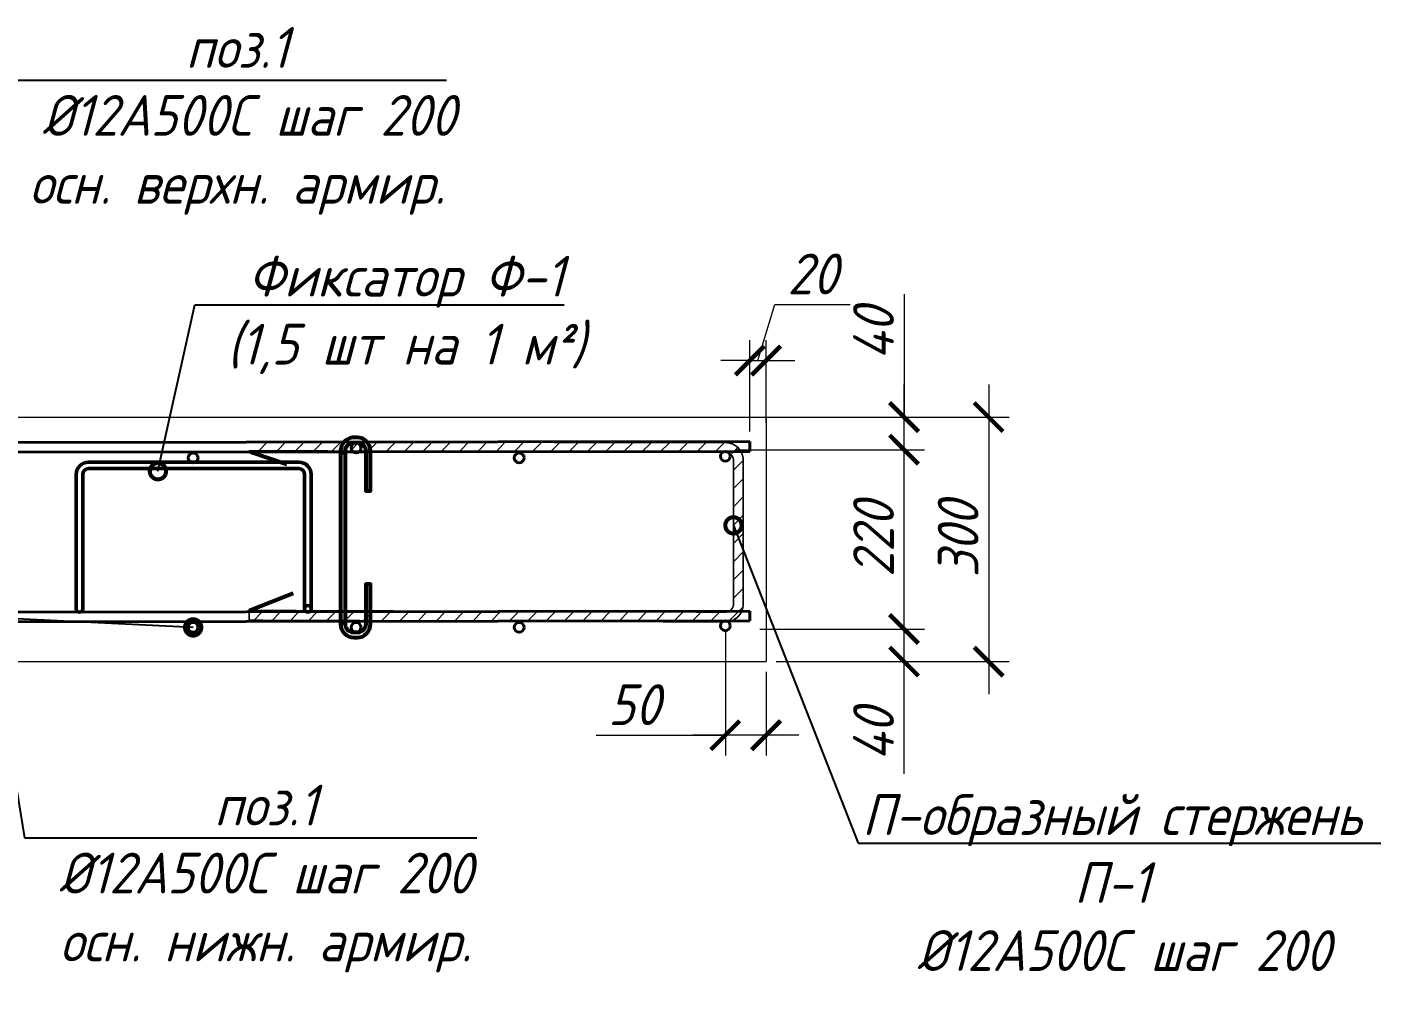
# Model space of a CAD drawing. Header units: millimetres. Extents: x 504091 to 2165846, y 135022 to 442887.
# Drawn here: x 1452687 to 1454348, y 244321 to 245495 of the extents above; entities that cross this region are included whole.
import ezdxf
from ezdxf import colors
from ezdxf.entities.mleader import LeaderData, LeaderLine
from ezdxf.math import Vec2, Vec3

# ---------------------------------------------------------------- set-up
doc = ezdxf.new("R2010")
doc.units = ezdxf.units.MM
doc.layers.get('Defpoints').update_dxf_attribs({"color": 255})
for name, color, linetype, lineweight in [('Арматура 12', 26, 'Continuous', 50), ('К_Арматура 8', 134, 'Continuous', 50), ('КР_Арматура 12', 174, 'Continuous', 40), ('Монолит тонкий', 204, 'Continuous', 9), ('ОПАЛУБКА', 32, 'Continuous', 30), ('Размер', 7, 'Continuous', 13), ('Размеры КР', 164, 'Continuous', 9)]:
    doc.layers.add(name, color=color, linetype=linetype, lineweight=lineweight)
doc.layers.add('Контур', color=7, linetype='Continuous')
doc.styles.add('GOST 2.304_new', font='isocpeur.ttf', dxfattribs={"width": 0.9, "oblique": 15})
doc.dimstyles.new('SPDS 1_20', dxfattribs={"dimscale": 20, "dimtxt": 2.5, "dimasz": 1.77, "dimexe": 1.25, "dimexo": 0.625, "dimtad": 1, "dimdec": 0, "dimrnd": 0.001, "dimtxsty": 'GOST 2.304_new', "dimblk": 'ARCHTICK', "dimcen": 2.5, "dimdle": 2, "dimclrt": 256, "dimadec": 0, "dimazin": 2, "dimtfac": 0.75, "dimtdec": 0, "dimtmove": 1, "dimatfit": 3, "dimfxl": 0, "dimtolj": 1, "dimlwd": 9, "dimlwe": 9, "dimarcsym": 0})
pattern_1 = [(45, (405185.052, 37022.502), (-11.22532015, 11.22532015), [])]

# ---------------------------------------------------------------- blocks, each defined once
blk = doc.blocks.new('_DotSmall')
at = {"color": 0, "linetype": 'ByBlock', "lineweight": 35, "const_width": 0.5}
blk.add_lwpolyline([(-0.0625, 0, 1), (0.0625, 0, 1)], format="xyb", close=True, dxfattribs=at)
blk = doc.blocks.new('_ArchTick')
at = {"color": 0, "linetype": 'ByBlock', "const_width": 0.15}
blk.add_lwpolyline([(-0.5, -0.5), (0.5, 0.5)], dxfattribs=at)
blk = doc.blocks.new('*D4109')
at = {"layer": 'Defpoints', "color": 0, "lineweight": 20, "transparency": 16777216}
for p in [(1453543.7, 244768.5), (1453593.7, 244716.5), (1453543.7, 244626.2)]:
    blk.add_point(p, dxfattribs=at)
at = {"layer": 'Контур', "color": 0, "lineweight": 9, "transparency": 16777216}
for p, q in [((1453543.7, 244756), (1453543.7, 244601.2)), ((1453593.7, 244704), (1453593.7, 244601.2)), ((1453385.4, 244626.2), (1453543.7, 244626.2)), ((1453633.7, 244626.2), (1453503.7, 244626.2))]:
    blk.add_line(p, q, dxfattribs=at)
at = {"layer": 'Контур', "color": 0, "lineweight": 9, "transparency": 16777216, "xscale": 35.4, "yscale": 35.4, "zscale": 35.4, "rotation": 180}
blk.add_blockref('_ArchTick', (1453543.7, 244626.2), dxfattribs=at)
at = {"layer": 'Контур', "color": 0, "lineweight": 9, "transparency": 16777216, "xscale": 35.4, "yscale": 35.4, "zscale": 35.4}
blk.add_blockref('_ArchTick', (1453593.7, 244626.2), dxfattribs=at)
at = {"layer": 'Контур', "lineweight": 20, "transparency": 16777216, "insert": (1453431.6, 244663.7), "char_height": 50, "attachment_point": 5, "style": 'GOST 2.304_new'}
blk.add_mtext('\\A1;50', dxfattribs=at)
blk = doc.blocks.new('*D4110')
at = {"layer": 'Defpoints', "color": 0, "lineweight": 20, "transparency": 16777216}
for p in [(1453573.7, 244756.5), (1453763, 244756.5), (1453593.7, 244716.5)]:
    blk.add_point(p, dxfattribs=at)
at = {"layer": 'Размеры КР', "color": 0, "lineweight": 9, "transparency": 16777216}
for p, q in [((1453763, 244676.5), (1453763, 244796.5)), ((1453586.2, 244756.5), (1453788, 244756.5)), ((1453606.2, 244716.5), (1453788, 244716.5)), ((1453763, 244578.7), (1453763, 244716.5))]:
    blk.add_line(p, q, dxfattribs=at)
at = {"layer": 'Размеры КР', "color": 0, "lineweight": 9, "transparency": 16777216, "xscale": 35.4, "yscale": 35.4, "zscale": 35.4}
for p, rotation in [((1453763, 244756.5), 90), ((1453763, 244716.5), 270)]:
    blk.add_blockref('_ArchTick', p, dxfattribs=dict(at, rotation=rotation))
at = {"layer": 'Размеры КР', "lineweight": 20, "transparency": 16777216, "insert": (1453725.5, 244627.1), "char_height": 50, "attachment_point": 5, "rotation": 90, "style": 'GOST 2.304_new'}
blk.add_mtext('\\A1;40', dxfattribs=at)
blk = doc.blocks.new('*D4111')
at = {"layer": 'Defpoints', "color": 0, "lineweight": 20, "transparency": 16777216}
for p in [(1453543.7, 244976.5), (1453763, 244976.5), (1453573.7, 244756.5)]:
    blk.add_point(p, dxfattribs=at)
at = {"layer": 'Размеры КР', "color": 0, "lineweight": 9, "transparency": 16777216}
for p, q in [((1453763, 244716.5), (1453763, 245016.5)), ((1453556.2, 244976.5), (1453788, 244976.5)), ((1453586.2, 244756.5), (1453788, 244756.5))]:
    blk.add_line(p, q, dxfattribs=at)
at = {"layer": 'Размеры КР', "color": 0, "lineweight": 9, "transparency": 16777216, "xscale": 35.4, "yscale": 35.4, "zscale": 35.4}
for p, rotation in [((1453763, 244976.5), 90), ((1453763, 244756.5), 270)]:
    blk.add_blockref('_ArchTick', p, dxfattribs=dict(at, rotation=rotation))
at = {"layer": 'Размеры КР', "lineweight": 20, "transparency": 16777216, "insert": (1453725.5, 244866.5), "char_height": 50, "attachment_point": 5, "rotation": 90, "style": 'GOST 2.304_new'}
blk.add_mtext('\\A1;220', dxfattribs=at)
blk = doc.blocks.new('*D4112')
at = {"layer": 'Defpoints', "color": 0, "lineweight": 20, "transparency": 16777216}
for p in [(1453543.7, 245016.5), (1453763, 245016.5), (1453543.7, 244976.5)]:
    blk.add_point(p, dxfattribs=at)
at = {"layer": 'Размеры КР', "color": 0, "lineweight": 9, "transparency": 16777216}
for p, q in [((1453763, 245167.3), (1453763, 245016.5)), ((1453763, 244936.5), (1453763, 245056.5)), ((1453556.2, 245016.5), (1453788, 245016.5)), ((1453556.2, 244976.5), (1453788, 244976.5))]:
    blk.add_line(p, q, dxfattribs=at)
at = {"layer": 'Размеры КР', "color": 0, "lineweight": 9, "transparency": 16777216, "xscale": 35.4, "yscale": 35.4, "zscale": 35.4}
for p, rotation in [((1453763, 245016.5), 90), ((1453763, 244976.5), 270)]:
    blk.add_blockref('_ArchTick', p, dxfattribs=dict(at, rotation=rotation))
at = {"layer": 'Размеры КР', "lineweight": 20, "transparency": 16777216, "insert": (1453725.5, 245118.8), "char_height": 50, "attachment_point": 5, "rotation": 90, "style": 'GOST 2.304_new'}
blk.add_mtext('\\A1;40', dxfattribs=at)
blk = doc.blocks.new('*D4113')
at = {"layer": 'Defpoints', "color": 0, "lineweight": 20, "transparency": 16777216}
for p in [(1453642, 245016.5), (1453656.5, 244716.5), (1453866.8, 244716.5)]:
    blk.add_point(p, dxfattribs=at)
at = {"layer": 'Размеры КР', "color": 0, "lineweight": 9, "transparency": 16777216}
for p, q in [((1453866.8, 245056.5), (1453866.8, 244676.5)), ((1453654.5, 245016.5), (1453891.8, 245016.5)), ((1453669, 244716.5), (1453891.8, 244716.5))]:
    blk.add_line(p, q, dxfattribs=at)
at = {"layer": 'Размеры КР', "color": 0, "lineweight": 9, "transparency": 16777216, "xscale": 35.4, "yscale": 35.4, "zscale": 35.4}
for p, rotation in [((1453866.8, 245016.5), 90), ((1453866.8, 244716.5), 270)]:
    blk.add_blockref('_ArchTick', p, dxfattribs=dict(at, rotation=rotation))
at = {"layer": 'Размеры КР', "lineweight": 20, "transparency": 16777216, "insert": (1453829.3, 244866.5), "char_height": 50, "attachment_point": 5, "rotation": 90, "style": 'GOST 2.304_new'}
blk.add_mtext('\\A1;300', dxfattribs=at)
blk = doc.blocks.new('*D4117')
at = {"layer": 'Defpoints', "color": 0, "lineweight": 20, "transparency": 16777216}
for p in [(1453593.7, 245085.8), (1453593.7, 244997.1), (1453573.7, 244986.5)]:
    blk.add_point(p, dxfattribs=at)
at = {"layer": 'Размеры КР', "color": 0, "lineweight": 9, "transparency": 16777216}
for p, q in [((1453583.7, 245085.8), (1453604.4, 245154.6)), ((1453604.4, 245154.6), (1453696.8, 245154.6)), ((1453573.7, 244999), (1453573.7, 245110.8)), ((1453593.7, 245009.6), (1453593.7, 245110.8)), ((1453573.7, 245085.8), (1453538.3, 245085.8)), ((1453573.7, 245085.8), (1453593.7, 245085.8)), ((1453573.7, 245085.8), (1453593.7, 245085.8)), ((1453593.7, 245085.8), (1453629.1, 245085.8))]:
    blk.add_line(p, q, dxfattribs=at)
at = {"layer": 'Размеры КР', "color": 0, "lineweight": 9, "transparency": 16777216, "xscale": 35.4, "yscale": 35.4, "zscale": 35.4}
blk.add_blockref('_ArchTick', (1453573.7, 245085.8), dxfattribs=at)
at = {"layer": 'Размеры КР', "color": 0, "lineweight": 9, "transparency": 16777216, "xscale": 35.4, "yscale": 35.4, "zscale": 35.4, "rotation": 180}
blk.add_blockref('_ArchTick', (1453593.7, 245085.8), dxfattribs=at)
at = {"layer": 'Размеры КР', "lineweight": 20, "transparency": 16777216, "insert": (1453650.6, 245192.1), "char_height": 50, "attachment_point": 5, "style": 'GOST 2.304_new'}
blk.add_mtext('\\A1;20', dxfattribs=at)
blk = doc.blocks.new('A$C433aea4c')
at = {"layer": 'К_Арматура 8', "ltscale": 40}
for p, q in [((98.2, 40.5), (356.2, 40.5)), ((83.2, 25.5), (83.2, -139.5)), ((91.2, 25.5), (91.2, -139.5)), ((98.2, 32.5), (356.2, 32.5)), ((363.2, 25.5), (363.2, -139.5)), ((371.2, 25.5), (371.2, -139.5))]:
    blk.add_line(p, q, dxfattribs=at)
blk.add_circle((87.2, -139.5), 4, dxfattribs=at)
for centre, radius, start, end in [((98.2, 25.5), 15, 90, 180), ((356.2, 25.5), 15, 0, 90), ((98.2, 25.5), 7, 90, 180), ((356.2, 25.5), 7, 0, 90), ((367.2, -139.5), 4, 180, 0)]:
    blk.add_arc(centre, radius, start, end, dxfattribs=at)

msp = doc.modelspace()

# ---------------------------------------------------------------- hatches: boundary and pattern name
at = {"layer": 'Размер', "lineweight": 13, "transparency": 33554687}
h = msp.add_hatch(dxfattribs=at)
h.set_pattern_fill('ANSI31', color=256, scale=5)
h.set_pattern_definition(pattern_1)
edge = h.paths.add_edge_path()
edge.add_line((1453379.489, 244975.2514), (1452958.7654, 244975.2514))
edge.add_line((1452958.7654, 244975.2514), (1452958.7848, 244985.9611))
edge.add_line((1452958.7848, 244985.9611), (1453373.2509, 244987.2514))
h = msp.add_hatch(dxfattribs=at)
h.set_pattern_fill('ANSI31', color=256, scale=5)
h.set_pattern_definition(pattern_1)
edge = h.paths.add_edge_path()
edge.add_line((1453565.6506, 244965.3514), (1453565.6506, 244789.1514))
edge.add_arc((1453540.9812, 244790.2985), 24.6961, 276.4386726, 357.3376663, ccw=False)
edge.add_line((1453543.7506, 244765.7582), (1452959.5485, 244765.7582))
edge.add_line((1452959.5485, 244765.7582), (1452959.5485, 244778.2514))
edge.add_line((1452959.5485, 244778.2514), (1453543.7506, 244778.2514))
edge.add_arc((1453541.8194, 244789.9514), 11.8583, 279.3730654, 356.1319054)
edge.add_line((1453553.6506, 244789.1514), (1453553.6506, 244965.3514))
edge.add_arc((1453546.2981, 244966.4066), 7.4279, 351.8330302, 470.0749682)
edge.add_line((1453543.7485, 244973.3832), (1453375.3616, 244973.3832))
edge.add_line((1453375.3616, 244973.3832), (1453372.2862, 244985.385))
edge.add_line((1453372.2862, 244985.385), (1453543.7506, 244985.385))
edge.add_arc((1453546.6277, 244966.5431), 19.0602, 356.4153049, 458.6817586, ccw=False)

# ---------------------------------------------------------------- linework, layer by layer
at = {"layer": 'Арматура 12', "lineweight": 53, "ltscale": 20}
for p, q in [((1452961.1609, 244973.7748), (1453005.5492, 244958.6412)), ((1452959.5485, 244779.2514), (1453013.2579, 244800.6534))]:
    msp.add_line(p, q, dxfattribs=at)
for points in [[(1453077.6013, 244972.483, -0.468919726), (1453088.1013, 244985.3869), (1453091.9466, 244985.3869, -0.414213562), (1453102.4466, 244974.8869), (1453102.4466, 244925.9713), (1453108.4466, 244925.9713), (1453108.4466, 244974.8869, 0.414213562), (1453091.9466, 244991.3869), (1453088.1013, 244991.3869, 0.450955437), (1453071.6013, 244972.483, 0.242110317)], [(1453071.6013, 244764.483), (1453071.6013, 244762.7269, 0.414213562), (1453088.1013, 244746.2269), (1453091.9466, 244746.2269, 0.414213562), (1453108.4466, 244762.7269), (1453108.4466, 244811.6568), (1453102.4466, 244811.6568), (1453102.4466, 244762.7269, -0.414213562), (1453091.9466, 244752.2269), (1453088.1013, 244752.2269, -0.414213562), (1453077.6013, 244762.7269), (1453077.6013, 244764.483)]]:
    msp.add_lwpolyline(points, format="xyb", dxfattribs=at)
msp.add_lwpolyline([(1452958.7848, 244985.9611, 2, 2, 0), (1453543.7506, 244985.2514, 2, 2, -0.414213562), (1453565.6506, 244963.3514, 2, 2, 0), (1453565.6506, 244787.1514, 2, 2, -0.414213562), (1453543.7506, 244765.2514, 2, 2, 0), (1452959.5485, 244767.2514, 2, 2, 0), (1452959.5485, 244779.2514, 2, 2, 0), (1453543.7506, 244777.2514, 2, 2, 0.414213562), (1453553.6506, 244787.1514, 2, 2, 0), (1453553.6506, 244963.3514, 2, 2, 0.414213562), (1453543.7506, 244973.2514, 2, 2, 0), (1452958.7654, 244975.2514, 0, 0, 0)], format="xyseb", close=True, dxfattribs=at)
msp.add_lwpolyline([(1453077.6013, 244764.483), (1453077.6013, 244972.483), (1453071.6013, 244972.483), (1453071.6013, 244764.483)], close=True, dxfattribs=at)
at = {"layer": 'КР_Арматура 12', "ltscale": 12}
for p, q in [((1453573.7422, 244986.483), (1451733.7422, 244984.483)), ((1451733.7422, 244984.483), (1453573.7422, 244986.483)), ((1453573.7422, 244974.483), (1451733.7422, 244972.483)), ((1451733.7422, 244972.483), (1453573.7422, 244974.483)), ((1453573.7422, 244974.483), (1453573.7422, 244986.483)), ((1453573.7422, 244778.483), (1451730.7422, 244775.756)), ((1453573.7422, 244766.483), (1453573.7422, 244778.483)), ((1453573.7422, 244766.483), (1451730.7422, 244764.21))]:
    msp.add_line(p, q, dxfattribs=at)
for centre in [(1452890.7422, 244966.483), (1453090.7422, 244978.483), (1453290.7422, 244966.483), (1453543.7422, 244968.483), (1452890.7422, 244758.483), (1453090.7422, 244758.483), (1453290.7422, 244758.483), (1453543.7422, 244760.483)]:
    msp.add_circle(centre, 6, dxfattribs=at)
at = {"layer": 'Монолит тонкий', "lineweight": 13, "ltscale": 100}
for p, q in [((1452213.7422, 245016.4932), (1453593.7422, 245016.4932)), ((1453593.7422, 245016.4932), (1453593.7422, 244716.4932)), ((1451713.7422, 244716.4932), (1453593.7422, 244716.4932))]:
    msp.add_line(p, q, dxfattribs=at)

# ---------------------------------------------------------------- block references
at = {"layer": 'ОПАЛУБКА', "ltscale": 50, "xscale": -1}
msp.add_blockref('A$C433aea4c', (1453118.6098, 244920.7382), dxfattribs=at)

# ---------------------------------------------------------------- dimensions: what is measured, and where the dimension line sits
at = {"layer": 'Контур', "lineweight": 20}
dim = msp.add_linear_dim(base=(1453543.7422, 244626.238), p1=(1453593.7422, 244716.4932), p2=(1453543.7422, 244768.483), angle=180, dimstyle='SPDS 1_20', dxfattribs=at)
dim.commit()
dim.dimension.update_dxf_attribs({"geometry": '*D4109', "text_midpoint": (1453431.5847, 244646.183), "dimtype": 160})
at = {"layer": 'Размеры КР', "lineweight": 20}
for base, p1, p2, angle, picture, middle in [((1453593.7422, 245085.8454), (1453573.7422, 244986.483), (1453593.7422, 244997.1416), 180, '*D4117', (1453616.8672, 245192.0954)), ((1453866.8235, 244716.4932), (1453641.9603, 245016.4932), (1453656.5428, 244716.4932), 90, '*D4113', (1453829.3235, 244866.4932)), ((1453763.0145, 244976.483), (1453573.7422, 244756.483), (1453543.7422, 244976.483), 90, '*D4111', (1453725.5145, 244866.483))]:
    dim = msp.add_linear_dim(base=base, p1=p1, p2=p2, angle=angle, dimstyle='SPDS 1_20', dxfattribs=at)
    dim.commit()
    dim.dimension.update_dxf_attribs({"geometry": picture, "text_midpoint": middle})
for base, p1, p2, picture, middle in [((1453763.0145, 245016.4932), (1453543.7422, 244976.483), (1453543.7422, 245016.4932), '*D4112', (1453756.2948, 245118.8464)), ((1453763.0145, 244756.483), (1453593.7422, 244716.4932), (1453573.7422, 244756.483), '*D4110', (1453773.1785, 244627.1189))]:
    dim = msp.add_linear_dim(base=base, p1=p1, p2=p2, angle=90, dimstyle='SPDS 1_20', dxfattribs=at)
    dim.commit()
    dim.dimension.update_dxf_attribs({"geometry": picture, "text_midpoint": middle, "dimtype": 160})

# ---------------------------------------------------------------- leaders
at = {"layer": 'Размер', "ltscale": 20}
ml = msp.add_multileader_mtext('Standard', dxfattribs=at)
ml.set_content('\\A1;поз.1\\P %%C12А500С шаг 200\\Pосн. верхн. армир.', color=256, style='GOST 2.304_new')
ml.set_leader_properties()
ml.set_arrow_properties(name='DOTSMALL')
ml.build(insert=Vec2(0, 0))
ml.multileader.update_dxf_attribs({"text_left_attachment_type": 6, "text_right_attachment_type": 6, "arrow_head_size": 40})
ctx = ml.context
ctx.base_point, ctx.char_height, ctx.arrow_head_size, ctx.landing_gap_size, ctx.plane_origin = Vec3(1452641.36, 245429.927), 50, 40, 0, Vec3(1455477.578, 274674.146)
ctx.left_attachment, ctx.right_attachment, ctx.text_align_type = 6, 6, 1
notes = []
notes.append((ctx, [(0, (1, 1, 0), (1452633.36, 245429.927), (1, 0), 8, [(1, [(1452519.6195, 244966.9421), (1452380.7422, 244978.483)], 0, [])])]))
ctx.mtext.insert, ctx.mtext.width, ctx.mtext.alignment, ctx.mtext.flow_direction = Vec3(1452944.8537, 245494.927), 896.133701, 2, 5
ml = msp.add_multileader_mtext('Standard', dxfattribs=at)
ml.set_content('\\A1;Фиксатор Ф-1 \\P(1,5 шт на 1 м²)', color=256, style='GOST 2.304_new')
ml.set_leader_properties()
ml.set_arrow_properties(name='DOTSMALL')
ml.build(insert=Vec2(0, 0))
ml.multileader.update_dxf_attribs({"text_left_attachment_type": 6, "text_right_attachment_type": 6, "arrow_head_size": 40})
ctx = ml.context
ctx.base_point, ctx.char_height, ctx.arrow_head_size, ctx.landing_gap_size, ctx.plane_origin = Vec3(1452900.9153, 245154.3286), 50, 40, 0, Vec3(1452916.8172, 273772.035)
ctx.left_attachment, ctx.right_attachment, ctx.text_align_type = 6, 6, 1
notes.append((ctx, [(0, (1, 1, 0), (1452892.9153, 245154.3286), (1, 0), 8, [(1, [(1452847.5483, 244950.0971)], 0, [])])]))
ctx.mtext.insert, ctx.mtext.width, ctx.mtext.alignment, ctx.mtext.flow_direction = Vec3(1453151.7743, 245214.3286), 543.43425, 2, 5
ml = msp.add_multileader_mtext('Standard', dxfattribs=at)
ml.set_content('\\A1;П-образный стержень П-1\\P %%C12А500С шаг 200', color=256, style='GOST 2.304_new')
ml.set_leader_properties()
ml.set_arrow_properties(name='DOTSMALL')
ml.build(insert=Vec2(0, 0))
ml.multileader.update_dxf_attribs({"text_left_attachment_type": 6, "text_right_attachment_type": 6, "arrow_head_size": 40})
ctx = ml.context
ctx.base_point, ctx.char_height, ctx.arrow_head_size, ctx.landing_gap_size, ctx.plane_origin = Vec3(1453714.7411, 244493.7761), 50, 40, 0, Vec3(1451790.8033, 274486.5418)
ctx.left_attachment, ctx.right_attachment, ctx.text_align_type = 6, 6, 1
notes.append((ctx, [(1, (1, 1, 0), (1453706.7411, 244493.7761), (1, 0), 8, [(1, [(1453553.6506, 244883.651)], 0, [])])]))
ctx.mtext.insert, ctx.mtext.rotation, ctx.mtext.width, ctx.mtext.alignment, ctx.mtext.flow_direction = Vec3(1454018.2347, 244553.7761), 6.283185307, 627.027399, 2, 5
ml = msp.add_multileader_mtext('Standard', dxfattribs=at)
ml.set_content('\\A1;поз.1\\P%%C12А500С шаг 200\\Pосн. нижн. армир.', color=256, style='GOST 2.304_new')
ml.set_leader_properties()
ml.set_arrow_properties(name='DOTSMALL')
ml.build(insert=Vec2(0, 0))
ml.multileader.update_dxf_attribs({"text_left_attachment_type": 6, "text_right_attachment_type": 6, "arrow_head_size": 40})
ctx = ml.context
ctx.base_point, ctx.char_height, ctx.arrow_head_size, ctx.landing_gap_size, ctx.plane_origin = Vec3(1452691.9874, 244500.4797), 50, 40, 0, Vec3(1454486.6466, 273616.6445)
ctx.left_attachment, ctx.right_attachment, ctx.text_align_type = 6, 6, 1
notes.append((ctx, [(0, (1, 1, 0), (1452683.9874, 244500.4797), (1, 0), 8, [(0, [(1452890.7422, 244758.483), (1452639.687, 244770.5797)], 0, [])])]))
ctx.mtext.insert, ctx.mtext.width, ctx.mtext.alignment, ctx.mtext.flow_direction = Vec3(1452979.7311, 244565.4797), 821.237763, 2, 5
for ctx, leaders in notes:
    for number, flags, end, landing, length, lines in leaders:
        leader = LeaderData()
        leader.index, (leader.has_last_leader_line, leader.has_dogleg_vector, leader.attachment_direction) = number, flags
        leader.last_leader_point, leader.dogleg_vector, leader.dogleg_length = Vec3(end), Vec3(landing), length
        for number, points, colour, breaks in lines:
            line = LeaderLine()
            line.index, line.vertices, line.color, line.breaks = number, Vec3.list(points), colors.encode_raw_color(colour), breaks
            leader.lines.append(line)
        ctx.leaders.append(leader)

doc.saveas('drawing.dxf')
